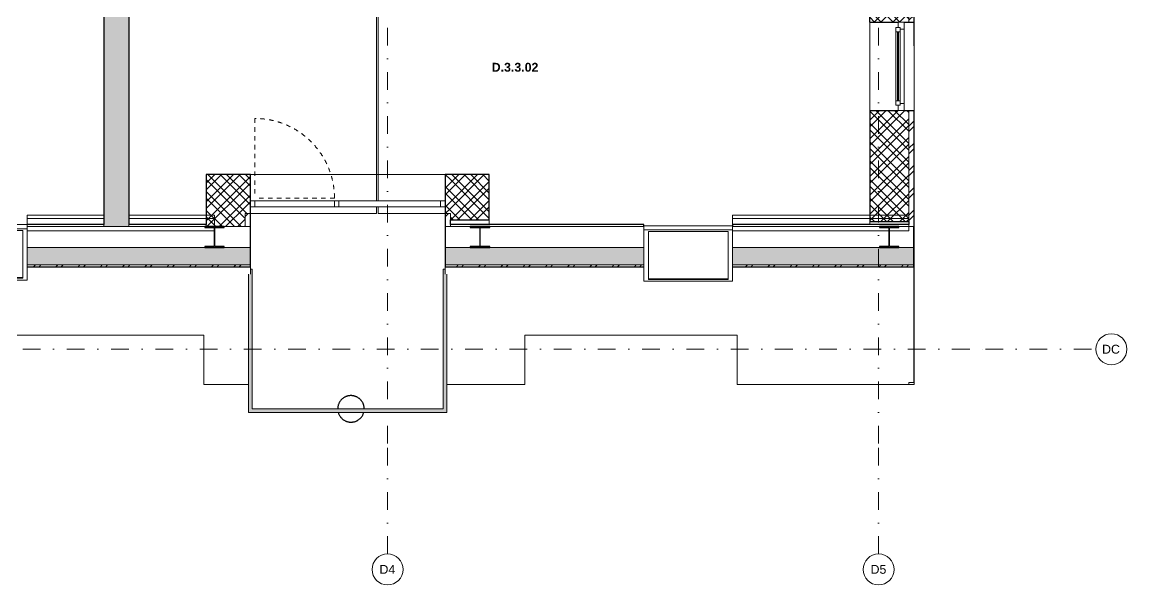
# Model space of a CAD drawing. Header units: millimetres. Extents: x -8379 to 24704, y 54514 to 72403.
# Drawn here: x 12218 to 24704, y 54514 to 60880 of the extents above; entities that cross this region are included whole.
import ezdxf

# ---------------------------------------------------------------- set-up
doc = ezdxf.new("R2010")
doc.units = ezdxf.units.MM
doc.linetypes.add('HA_Dash_2mm-S1mm', pattern=[100, 50, -50])
doc.linetypes.add('HA_DashDot_10mm-S3mm', pattern=[500, 200, -150, 0, -150])
for name, color, linetype, lineweight in [('-UNDERLAY_A-GLAZ-CWMG-OTLN', 252, 'Continuous', 5), ('-UNDERLAY_A-ROOF-____-OTLN', 252, 'Continuous', 9), ('-UNDERLAY_S-BEAM-____-OTLN', 252, 'Continuous', 9), ('A-AREA-____-IDEN', 252, 'Continuous', 9), ('A-DOOR-____-OTLN', 252, 'Continuous', 9), ('A-FLOR-____-OTLN', 252, 'Continuous', 9), ('A-FLOR-HRAL-OTLN', 252, 'Continuous', 9), ('A-GENM-____-OTLN', 252, 'Continuous', 9), ('A-GLAZ-____-MCUT', 252, 'Continuous', 5), ('A-GLAZ-____-OTLN', 252, 'Continuous', 5), ('A-GLAZ-CURT-MCUT', 252, 'Continuous', 5), ('A-GLAZ-CURT-OTLN', 252, 'Continuous', 5), ('A-GLAZ-CWMG-MCUT', 252, 'Continuous', 5), ('A-GLAZ-CWMG-OTLN', 252, 'Continuous', 5), ('A-ROOF-____-MCUT', 252, 'Continuous', 25), ('A-ROOF-____-OTLN', 252, 'Continuous', 9), ('A-ROOF-____-PATT', 252, 'Continuous', 25), ('A-WALL-____-MCUT', 252, 'Continuous', 9), ('A-WALL-____-OTLN', 252, 'Continuous', 9), ('A-WALL-____-PATT', 252, 'Continuous', 25), ('I-WALL-____-MCUT', 252, 'Continuous', 25), ('I-WALL-____-OTLN', 252, 'Continuous', 9), ('S-COLS-____-MCUT', 252, 'Continuous', 25), ('S-GRID-____-IDEN', 252, 'Continuous', 9), ('S-GRID-____-OTLN', 252, 'Continuous', 5)]:
    doc.layers.add(name, color=color, linetype=linetype, lineweight=lineweight)
doc.styles.add('Arial', font='arial.ttf', dxfattribs={"height": 100})
doc.styles.add('Arial_B', font='arialbd.ttf', dxfattribs={"height": 100})
pattern_1 = [(45, (0, 0), (-106.06602, 106.06602), []), (45, (75, 0), (-106.06602, 106.06602), []), (315, (0, 0), (106.06602, 106.06602), []), (315, (75, 0), (106.06602, 106.06602), [])]
pattern_2 = [(45, (0, 0), (-125.7236, 125.7236), []), (45, (0, 190.5), (-125.7236, 125.7236), [])]

# ---------------------------------------------------------------- blocks, each defined once
blk = doc.blocks.new('Obdélníková příčel - 50x70mm EXT-1479458-UDL_3NP-D')
at = {"layer": '-UNDERLAY_A-GLAZ-CWMG-OTLN'}
for p, q in [((-467, 58860), (-467, 58790)), ((433, 58860), (-467, 58860)), ((433, 58790), (433, 58860)), ((433, 58790), (-467, 58790))]:
    blk.add_line(p, q, dxfattribs=at)
blk = doc.blocks.new('HA_SFR_Wood_Rectangle - 100x150 JAKL-1507504-UDL_3NP-D')
at = {"layer": '-UNDERLAY_S-BEAM-____-OTLN'}
for p, q in [((12276, 58696), (12276, 58657)), ((13143, 58696), (12276, 58696)), ((14393, 58696), (13423, 58696)), ((14393, 58657), (14393, 58696)), ((12276, 58657), (12276, 58519)), ((13143, 58657), (12276, 58657)), ((14393, 58657), (13423, 58657)), ((14393, 58519), (14393, 58657)), ((12276, 58519), (14393, 58519))]:
    blk.add_line(p, q, dxfattribs=at)
blk = doc.blocks.new('HA_SFR_Wood_Rectangle - 100x150 JAKL-1507545-UDL_3NP-D')
at = {"layer": '-UNDERLAY_S-BEAM-____-OTLN'}
for p, q in [((20246, 58696), (20246, 58657)), ((22238, 58696), (20246, 58696)), ((22238, 58657), (22238, 58696)), ((20246, 58657), (20246, 58519)), ((22238, 58657), (20246, 58657)), ((22238, 58519), (22238, 58657)), ((20246, 58519), (22238, 58519))]:
    blk.add_line(p, q, dxfattribs=at)
blk = doc.blocks.new('HA_WD_SinglePanel - 1000x1500-1388170-UDL_3NP-D')
at = {"layer": 'A-GLAZ-____-MCUT'}
for p, q in [((-500, 170), (-500, 100)), ((-420, 170), (-500, 170)), ((-440, 75), (-440, 125)), ((-440, 125), (-390, 125)), ((-420, 125), (-420, 170)), ((-390, 125), (-390, 75)), ((390, 75), (390, 125)), ((390, 125), (440, 125)), ((500, 170), (420, 170)), ((420, 170), (420, 125)), ((440, 125), (440, 75)), ((500, 100), (500, 170)), ((-500, 100), (-440, 100)), ((-390, 75), (-440, 75)), ((390, 105), (-390, 105)), ((390, 95), (-390, 95)), ((440, 75), (390, 75)), ((440, 100), (500, 100))]:
    blk.add_line(p, q, dxfattribs=at)
at = {"layer": 'A-GLAZ-____-OTLN'}
for p, q in [((440, 125), (-440, 125)), ((-440, 75), (-440, 125)), ((420, 170), (-420, 170)), ((390, 125), (-390, 125)), ((440, 125), (440, 75)), ((-440, 75), (440, 75)), ((390, 75), (-390, 75))]:
    blk.add_line(p, q, dxfattribs=at)
blk = doc.blocks.new('HA_WD_Roof_Generic _1_ - 1000x1500-1423050-UDL_3NP-D')
at = {"layer": 'A-GLAZ-____-OTLN'}
for p, q in [((-3896, 58529), (-3896, 58576)), ((-2896, 58576), (-3896, 58576)), ((-2896, 58529), (-2896, 58576)), ((-3896, 57948), (-3896, 58529)), ((-3896, 58529), (-2896, 58529)), ((-2946, 58510), (-3846, 58510)), ((-3846, 58510), (-3846, 57968)), ((-2946, 57968), (-2946, 58510)), ((-2896, 58529), (-2896, 57948)), ((-3896, 57948), (-2896, 57948)), ((-3846, 57977), (-2946, 57977)), ((-2946, 57968), (-3846, 57968))]:
    blk.add_line(p, q, dxfattribs=at)
blk = doc.blocks.new('Top Rail Type - Top Rail_Internal_-1449002-UDL_3NP-D')
at = {"layer": 'A-FLOR-HRAL-OTLN'}
for points in [[(14778, 56465), (14818, 56505), (14818, 58087), (14798, 58087), (14798, 58028), (14778, 58028)], [(17018, 56465), (17018, 58028), (16998, 58028), (16998, 58087), (16978, 58087), (16978, 56505)], [(14778, 56465), (17018, 56465), (16978, 56505), (14818, 56505)]]:
    blk.add_hatch(color=256, dxfattribs=at).paths.add_polyline_path(points)
for p, q in [((14798, 58087), (14818, 58087)), ((14818, 58087), (14818, 56505)), ((16978, 58087), (16998, 58087)), ((16978, 56505), (16978, 58087)), ((14778, 56465), (14778, 58028)), ((17018, 58028), (17018, 56465)), ((17018, 56465), (14778, 56465)), ((14818, 56505), (16978, 56505))]:
    blk.add_line(p, q, dxfattribs=at)
blk = doc.blocks.new('Top Rail Type - Top Rail_Internal_-V9-UDL_3NP-D')
at = {"layer": 'A-FLOR-HRAL-OTLN'}
for p, q in [((14818, 58087), (14798, 58087)), ((14818, 58087), (14818, 56505)), ((16978, 58087), (16998, 58087)), ((16978, 56505), (16978, 58087)), ((14778, 58028), (14778, 56465)), ((17018, 56465), (17018, 58028)), ((14778, 56465), (17018, 56465)), ((14818, 56505), (16978, 56505))]:
    blk.add_line(p, q, dxfattribs=at)
blk = doc.blocks.new('Systémový panel - Sklo-1479462-UDL_3NP-D')
at = {"layer": 'A-GLAZ-CURT-MCUT'}
for p, q in [((575, 70), (-575, 70)), ((-575, 70), (-575, 0)), ((-575, 0), (575, 0)), ((575, 0), (575, 70))]:
    blk.add_line(p, q, dxfattribs=at)
blk = doc.blocks.new('Obdélníková příčel - 50x70mm EXT-1479396-UDL_3NP-D')
at = {"layer": 'A-GLAZ-CWMG-MCUT'}
for p, q in [((-50, 0), (0, 0)), ((-50, -70), (-50, 0)), ((0, 0), (0, -70)), ((0, -70), (-50, -70))]:
    blk.add_line(p, q, dxfattribs=at)
blk = doc.blocks.new('Obdélníková příčel - 50x70mm EXT-1479397-UDL_3NP-D')
at = {"layer": 'A-GLAZ-CWMG-MCUT'}
for p, q in [((0, 0), (-50, 0)), ((-50, 0), (-50, -70)), ((0, -70), (0, 0)), ((-50, -70), (0, -70))]:
    blk.add_line(p, q, dxfattribs=at)
blk = doc.blocks.new('ABMV_CW_Single_Swing_Generic - Ex_Glass_SKLOPNE-1529247-UDL_3NP-D')
at = {"layer": 'A-DOOR-____-OTLN', "linetype": 'HA_Dash_2mm-S1mm', "lineweight": 5}
for p in [(-450, -30), (450, -930)]:
    blk.add_line(p, (450, -30), dxfattribs=at)
blk.add_arc((450, -30), 900, 180, 270, dxfattribs=at)
blk = doc.blocks.new('Obdélníková příčel - 50x70mm EXT-1479461-UDL_3NP-D')
at = {"layer": 'A-GLAZ-CWMG-OTLN'}
for p, q in [((-467, 58860), (433, 58860)), ((-467, 58790), (433, 58790))]:
    blk.add_line(p, q, dxfattribs=at)
blk = doc.blocks.new('Obdélníková příčel - 50x70mm EXT-1479394-UDL_3NP-D')
at = {"layer": 'A-GLAZ-CWMG-MCUT'}
for p, q in [((-25, 0), (25, 0)), ((-25, -70), (-25, 0)), ((25, 0), (25, -70)), ((25, -70), (-25, -70))]:
    blk.add_line(p, q, dxfattribs=at)
blk = doc.blocks.new('HA_GM_ProductsPlaceholder - LP30 - Venkovní balkonové zábradlí-1609837-UDL_3NP-D')
at = {"layer": 'A-GENM-____-OTLN', "lineweight": 25, "flags": 128}
for points in [[(150, 0), (150, 6), (150, 12), (149, 18), (148, 24), (147, 30), (146, 36), (144, 41), (142, 47), (140, 53), (138, 58), (136, 64), (133, 69), (130, 75), (127, 80), (124, 85), (120, 90), (117, 94), (113, 99), (109, 103), (105, 108), (100, 112), (96, 116), (91, 119), (86, 123), (81, 126), (76, 129), (71, 132), (65, 135), (60, 138), (54, 140), (49, 142), (43, 144), (37, 145), (31, 147), (25, 148), (20, 149), (14, 149), (8, 150), (2, 150), (-4, 150), (-10, 150), (-16, 149), (-22, 148), (-28, 147), (-34, 146), (-40, 145), (-46, 143), (-51, 141), (-57, 139), (-62, 136), (-68, 134), (-73, 131), (-78, 128), (-83, 125), (-88, 121), (-93, 118), (-98, 114), (-102, 110), (-106, 106), (-111, 101), (-115, 97), (-118, 92), (-122, 87), (-125, 82), (-129, 77), (-132, 72), (-134, 67), (-137, 61), (-139, 56), (-141, 50), (-143, 45), (-145, 39), (-146, 33), (-148, 27), (-148, 21), (-149, 15), (-150, 9), (-150, 3), (-150, 0)], [(-145, -40), (-144, -41), (-142, -47), (-140, -53), (-138, -58), (-136, -64), (-133, -69), (-130, -75), (-127, -80), (-124, -85), (-120, -90), (-117, -94), (-113, -99), (-109, -103), (-105, -108), (-100, -112), (-96, -116), (-91, -119), (-86, -123), (-81, -126), (-76, -129), (-71, -132), (-65, -135), (-60, -138), (-54, -140), (-49, -142), (-43, -144), (-37, -145), (-31, -147), (-25, -148), (-20, -149), (-14, -149), (-8, -150), (-2, -150), (4, -150), (10, -150), (16, -149), (22, -148), (28, -147), (34, -146), (40, -145), (46, -143), (51, -141), (57, -139), (62, -136), (68, -134), (73, -131), (78, -128), (83, -125), (88, -121), (93, -118), (98, -114), (102, -110), (106, -106), (111, -101), (115, -97), (118, -92), (122, -87), (125, -82), (129, -77), (132, -72), (134, -67), (137, -61), (139, -56), (141, -50), (143, -45), (145, -40)]]:
    blk.add_lwpolyline(points, dxfattribs=at)
blk = doc.blocks.new('Grid - Radius 3_5mm-353793-UDL_3NP-D')
at = {"layer": 'S-GRID-____-IDEN'}
blk.add_circle((0, 0), 3.5, dxfattribs=at)

msp = doc.modelspace()

# ---------------------------------------------------------------- hatches: boundary and pattern name
at = {"layer": 'A-ROOF-____-PATT', "lineweight": 5}
h = msp.add_hatch(dxfattribs=at)
h.set_pattern_fill('FP_3', color=256, style=0, pattern_type=2)
h.set_pattern_definition([(0, (0, 0), (58.594, 33.829), [39.062, -78.125]), (120, (0, 0), (-58.593773, 33.829393), [39.063, -78.125]), (60, (0, 0), (0.000227, 67.658393), [0, -78.125, 39.063, 0])])
h.paths.add_polyline_path([(-5485, 58133), (-3896, 58133), (-3896, 58329), (-5833, 58329), (-5833, 58133)])
h.paths.add_polyline_path([(-2896, 58133), (-517, 58133), (-517, 58329), (-2896, 58329)])
h.paths.add_polyline_path([(1683, 58133), (3892, 58133), (3892, 58329), (1683, 58329)])
h.paths.add_polyline_path([(5892, 58133), (7143, 58133), (7143, 58329), (5892, 58329)])
h.paths.add_polyline_path([(9343, 58133), (11276, 58133), (11276, 58329), (9343, 58329)])
h.paths.add_polyline_path([(19246, 58133), (19246, 58329), (16998, 58329), (16998, 58133), (18088, 58133)])
h.paths.add_polyline_path([(13125, 58133), (14798, 58133), (14798, 58329), (12276, 58329), (12276, 58133)])
h.paths.add_polyline_path([(20246, 58133), (22297, 58133), (22297, 58329), (20246, 58329)])
h = msp.add_hatch(dxfattribs=at)
h.set_pattern_fill('FP_2', color=256, style=0, pattern_type=2)
h.set_pattern_definition(pattern_2)
h.paths.add_polyline_path([(-522, 58112), (-517, 58112), (-517, 58133), (-2896, 58133), (-2896, 58112), (-1142, 58112)])
h.paths.add_polyline_path([(-5833, 58112), (-3896, 58112), (-3896, 58133), (-5833, 58133)])
h.paths.add_polyline_path([(1683, 58112), (3892, 58112), (3892, 58133), (1683, 58133)])
h.paths.add_polyline_path([(9343, 58112), (11276, 58112), (11276, 58133), (9343, 58133)])
h.paths.add_polyline_path([(7143, 58112), (7143, 58133), (5892, 58133), (5892, 58112), (6922, 58112)])
h.paths.add_polyline_path([(12276, 58112), (14798, 58112), (14798, 58133), (12276, 58133)])
h.paths.add_polyline_path([(19246, 58112), (19246, 58133), (16998, 58133), (16998, 58112), (18088, 58112)])
h.paths.add_polyline_path([(22297, 58112), (22297, 58133), (20246, 58133), (20246, 58112), (21810, 58112)])
at = {"layer": 'A-WALL-____-PATT', "lineweight": 5}
h = msp.add_hatch(dxfattribs=at)
h.set_pattern_fill('FP_2', color=256, style=0, pattern_type=2)
h.set_pattern_definition(pattern_2)
h.paths.add_polyline_path([(22238, 58567), (22297, 58567), (22297, 58568), (22298, 58568), (22298, 59880), (22238, 59880), (22238, 58592)])
h.paths.add_polyline_path([(22298, 60880), (22298, 63735), (22238, 63735), (22238, 60880)])
h.paths.add_polyline_path([(22238, 64360), (22298, 64360), (22298, 65880), (22238, 65880), (22238, 64800)])
h.paths.add_polyline_path([(22298, 66880), (22298, 69170), (22238, 69170), (22238, 66880)])
h = msp.add_hatch(dxfattribs=at)
h.set_pattern_fill('FP_4', color=256, style=0, pattern_type=2)
h.set_pattern_definition(pattern_1)
h.paths.add_polyline_path([(21810, 58623), (22238, 58623), (22238, 59880), (21798, 59880), (21798, 58623)])
h.paths.add_polyline_path([(21798, 60880), (22238, 60880), (22238, 63735), (21798, 63735), (21798, 61648)])
h.paths.add_polyline_path([(22143, 64360), (22238, 64360), (22238, 65880), (21798, 65880), (21798, 64360), (22118, 64360)])
h.paths.add_polyline_path([(22118, 66880), (22238, 66880), (22238, 68750), (21798, 68750), (21798, 66880)])
at = {"layer": 'A-WALL-____-PATT'}
msp.add_hatch(color=256, dxfattribs=at).paths.add_polyline_path([(13143, 58567), (13423, 58567), (13423, 63905), (13143, 63905), (13143, 58592)])
at = {"layer": 'A-WALL-____-PATT', "lineweight": 5}
h = msp.add_hatch(dxfattribs=at)
h.set_pattern_fill('FP_4', color=256, style=0, pattern_type=2)
h.set_pattern_definition(pattern_1)
h.paths.add_polyline_path([(14298, 58567), (14738, 58567), (14738, 59155), (14298, 59155), (14298, 58592)])
h = msp.add_hatch(dxfattribs=at)
h.set_pattern_fill('FP_4', color=256, style=0, pattern_type=2)
h.set_pattern_definition(pattern_1)
h.paths.add_polyline_path([(17058, 58715), (17058, 59155), (16998, 59155), (16998, 58715)])
h.paths.add_polyline_path([(14798, 58715), (14798, 59155), (14738, 59155), (14738, 58715)])
h = msp.add_hatch(dxfattribs=at)
h.set_pattern_fill('FP_4', color=256, style=0, pattern_type=2)
h.set_pattern_definition(pattern_1)
h.paths.add_polyline_path([(17498, 58642), (17498, 59155), (17058, 59155), (17058, 58642)])
h = msp.add_hatch(dxfattribs=at)
h.set_pattern_fill('FP_2', color=256, style=0, pattern_type=2)
h.set_pattern_definition(pattern_2)
h.paths.add_polyline_path([(14798, 58655), (14798, 58715), (14738, 58715), (14738, 58655)])
h = msp.add_hatch(dxfattribs=at)
h.set_pattern_fill('FP_2', color=256, style=0, pattern_type=2)
h.set_pattern_definition(pattern_2)
h.paths.add_polyline_path([(17058, 58567), (17058, 58715), (16998, 58715), (16998, 58567)])

# ---------------------------------------------------------------- linework, layer by layer
at = {"layer": '-UNDERLAY_A-ROOF-____-OTLN'}
msp.add_line((22297, 60611), (22297, 69230), dxfattribs=at)
at = {"layer": 'A-FLOR-____-OTLN'}
for p, q in [((16223, 58860), (16223, 62135)), ((16243, 62135), (16243, 58860)), ((16998, 59155), (14798, 59155)), ((17498, 58592), (17498, 59155)), ((14798, 58715), (16223, 58715)), ((16223, 58715), (16223, 58790)), ((16243, 58790), (16243, 58715)), ((16243, 58715), (16998, 58715))]:
    msp.add_line(p, q, dxfattribs=at)
at = {"layer": 'A-ROOF-____-MCUT'}
for p, q in [((13143, 58592), (12276, 58592)), ((12276, 58592), (12276, 58589)), ((14298, 58592), (13423, 58592)), ((14798, 58112), (14798, 58567)), ((16998, 58567), (16998, 58112)), ((19246, 58592), (17058, 58592)), ((19246, 58576), (19246, 58592)), ((22238, 58592), (20246, 58592)), ((20246, 58592), (20246, 58576)), ((22297, 58112), (22297, 58567)), ((12276, 58112), (14798, 58112)), ((16998, 58112), (19246, 58112)), ((20246, 58112), (22297, 58112))]:
    msp.add_line(p, q, dxfattribs=at)
at = {"layer": 'A-ROOF-____-MCUT', "lineweight": 9}
for p, q in [((14798, 58567), (12276, 58567)), ((19246, 58567), (16998, 58567)), ((22297, 58567), (20246, 58567)), ((14798, 58329), (12276, 58329)), ((19246, 58329), (16998, 58329)), ((22297, 58329), (20246, 58329)), ((14798, 58133), (12276, 58133)), ((19246, 58133), (16998, 58133)), ((22297, 58133), (20246, 58133))]:
    msp.add_line(p, q, dxfattribs=at)
at = {"layer": 'A-ROOF-____-OTLN'}
for p, q in [((12276, 58112), (12276, 57962)), ((14798, 58028), (14798, 58112)), ((16998, 58112), (16998, 58028)), ((19246, 57948), (19246, 58112)), ((20246, 58112), (20246, 57948)), ((22297, 58112), (22297, 56802)), ((12276, 57962), (11276, 57962)), ((20246, 57948), (19246, 57948)), ((9998, 57340), (14273, 57340)), ((14273, 57340), (14273, 56780)), ((17898, 56780), (17898, 57340)), ((17898, 57340), (20298, 57340)), ((20298, 57340), (20298, 56780)), ((14778, 56780), (14273, 56780)), ((17898, 56780), (17018, 56780)), ((22238, 56780), (20298, 56780))]:
    msp.add_line(p, q, dxfattribs=at)
at = {"layer": 'A-WALL-____-MCUT'}
for p, q in [((22238, 60880), (22238, 63735)), ((22238, 58623), (22238, 59880)), ((14738, 58715), (14798, 58715)), ((14738, 58715), (14738, 58567)), ((17058, 58715), (16998, 58715)), ((17058, 58715), (17058, 58642)), ((13143, 58567), (13143, 58592)), ((13423, 58567), (13423, 58592)), ((14298, 58592), (14298, 58567)), ((17058, 58567), (17058, 58592)), ((22238, 58592), (22238, 58567))]:
    msp.add_line(p, q, dxfattribs=at)
at = {"layer": 'A-WALL-____-MCUT', "lineweight": 25}
for p, q in [((21798, 60880), (21798, 62750)), ((21798, 60880), (22118, 60880)), ((22188, 60880), (22238, 60880)), ((21798, 59880), (21798, 58623)), ((21798, 59880), (22118, 59880)), ((22188, 59880), (22238, 59880)), ((14298, 59155), (14298, 58592)), ((14798, 59155), (14298, 59155)), ((14798, 58715), (14798, 59155)), ((17498, 59155), (16998, 59155)), ((16998, 59155), (16998, 58715)), ((17498, 58642), (17498, 59155)), ((14798, 58567), (14798, 58592)), ((16998, 58592), (16998, 58567)), ((17058, 58642), (17498, 58642)), ((21798, 58623), (22238, 58623)), ((22297, 58567), (22297, 58568))]:
    msp.add_line(p, q, dxfattribs=at)
at = {"layer": 'A-WALL-____-OTLN'}
for p, q in [((21798, 59880), (21798, 60880)), ((17498, 58642), (17498, 58592)), ((21798, 58592), (21798, 58623))]:
    msp.add_line(p, q, dxfattribs=at)
at = {"layer": 'I-WALL-____-MCUT'}
for p, q in [((13143, 63905), (13143, 58592)), ((22298, 60880), (22298, 63735)), ((13423, 62135), (13423, 58592)), ((22238, 60880), (22298, 60880)), ((22238, 59880), (22298, 59880)), ((22298, 58568), (22298, 59880)), ((14798, 58592), (14798, 58715)), ((16998, 58715), (16998, 58592)), ((17058, 58592), (17058, 58642)), ((22238, 58623), (22238, 58592)), ((22298, 58568), (22297, 58568))]:
    msp.add_line(p, q, dxfattribs=at)
at = {"layer": 'I-WALL-____-OTLN'}
for p, q in [((22298, 60880), (22298, 59880)), ((22298, 58568), (22298, 56780)), ((22298, 57245), (22297, 57245)), ((22238, 56780), (22238, 56802)), ((22297, 56802), (22238, 56802)), ((22298, 56780), (22238, 56780))]:
    msp.add_line(p, q, dxfattribs=at)
at = {"layer": 'S-COLS-____-MCUT'}
for p, q in [((14503, 58567), (14283, 58567)), ((14283, 58567), (14283, 58555)), ((14503, 58555), (14503, 58567)), ((17503, 58567), (17283, 58567)), ((17283, 58567), (17283, 58555)), ((17503, 58555), (17503, 58567)), ((22128, 58567), (21908, 58567)), ((21908, 58567), (21908, 58555)), ((22128, 58555), (22128, 58567)), ((14283, 58555), (14390, 58555)), ((14390, 58555), (14390, 58341)), ((14396, 58341), (14396, 58555)), ((14396, 58555), (14503, 58555)), ((17283, 58555), (17390, 58555)), ((17390, 58555), (17390, 58341)), ((17396, 58341), (17396, 58555)), ((17396, 58555), (17503, 58555)), ((21908, 58555), (22015, 58555)), ((22015, 58555), (22015, 58341)), ((22021, 58341), (22021, 58555)), ((22021, 58555), (22128, 58555)), ((14283, 58341), (14283, 58329)), ((14390, 58341), (14283, 58341)), ((14283, 58329), (14503, 58329)), ((14503, 58341), (14396, 58341)), ((14503, 58329), (14503, 58341)), ((17283, 58341), (17283, 58329)), ((17390, 58341), (17283, 58341)), ((17283, 58329), (17503, 58329)), ((17503, 58341), (17396, 58341)), ((17503, 58329), (17503, 58341)), ((21908, 58341), (21908, 58329)), ((22015, 58341), (21908, 58341)), ((21908, 58329), (22128, 58329)), ((22128, 58341), (22021, 58341)), ((22128, 58329), (22128, 58341))]:
    msp.add_line(p, q, dxfattribs=at)
at = {"layer": 'S-GRID-____-OTLN', "linetype": 'HA_DashDot_10mm-S3mm', "lineweight": 9}
for p, q in [((16348, 56114), (16348, 70803)), ((21898, 56114), (21898, 70803)), ((-6779, 57180), (23104, 57180)), ((23104, 57180), (24354, 57180)), ((16348, 54864), (16348, 56114)), ((21898, 54864), (21898, 56114))]:
    msp.add_line(p, q, dxfattribs=at)

# ---------------------------------------------------------------- block references
at = {"layer": '-UNDERLAY_A-GLAZ-CWMG-OTLN'}
msp.add_blockref('Obdélníková příčel - 50x70mm EXT-1479458-UDL_3NP-D', (15315, 0), dxfattribs=at)
at = {"layer": '-UNDERLAY_S-BEAM-____-OTLN'}
for name in ['HA_SFR_Wood_Rectangle - 100x150 JAKL-1507504-UDL_3NP-D', 'HA_SFR_Wood_Rectangle - 100x150 JAKL-1507545-UDL_3NP-D']:
    msp.add_blockref(name, (0, 0), dxfattribs=at)
at = {"layer": 'A-DOOR-____-OTLN', "rotation": 180}
msp.add_blockref('ABMV_CW_Single_Swing_Generic - Ex_Glass_SKLOPNE-1529247-UDL_3NP-D', (15298, 58860), dxfattribs=at)
at = {"layer": 'A-FLOR-HRAL-OTLN'}
for name in ['Top Rail Type - Top Rail_Internal_-1449002-UDL_3NP-D', 'Top Rail Type - Top Rail_Internal_-V9-UDL_3NP-D']:
    msp.add_blockref(name, (0, 0), dxfattribs=at)
at = {"layer": 'A-GENM-____-OTLN'}
msp.add_blockref('HA_GM_ProductsPlaceholder - LP30 - Venkovní balkonové zábradlí-1609837-UDL_3NP-D', (15935, 56505), dxfattribs=at)
at = {"layer": 'A-GLAZ-____-OTLN', "rotation": 270}
msp.add_blockref('HA_WD_SinglePanel - 1000x1500-1388170-UDL_3NP-D', (22018, 60380), dxfattribs=at)
at = {"layer": 'A-GLAZ-____-OTLN'}
for p in [(15172, 14), (23142, 0)]:
    msp.add_blockref('HA_WD_Roof_Generic _1_ - 1000x1500-1423050-UDL_3NP-D', p, dxfattribs=at)
at = {"layer": 'A-GLAZ-CURT-OTLN', "rotation": 180}
msp.add_blockref('Systémový panel - Sklo-1479462-UDL_3NP-D', (16373, 58860), dxfattribs=at)
at = {"layer": 'A-GLAZ-CWMG-OTLN', "extrusion": (0, 0, -1)}
for name, p in [('Obdélníková příčel - 50x70mm EXT-1479396-UDL_3NP-D', (-14798, 58860)), ('Obdélníková příčel - 50x70mm EXT-1479394-UDL_3NP-D', (-15773, 58860))]:
    msp.add_blockref(name, p, dxfattribs=at)
at = {"layer": 'A-GLAZ-CWMG-OTLN'}
for name, p in [('Obdélníková příčel - 50x70mm EXT-1479461-UDL_3NP-D', (15315, 0)), ('Obdélníková příčel - 50x70mm EXT-1479397-UDL_3NP-D', (16998, 58860))]:
    msp.add_blockref(name, p, dxfattribs=at)
at = {"layer": 'S-GRID-____-IDEN', "xscale": 49.99999999999998, "yscale": 49.99999999999998, "zscale": 49.99999999999998, "rotation": 269.9999999999996}
msp.add_blockref('Grid - Radius 3_5mm-353793-UDL_3NP-D', (24529, 57180), dxfattribs=at)
at = {"layer": 'S-GRID-____-IDEN', "xscale": 49.99999999999998, "yscale": 49.99999999999998, "zscale": 49.99999999999998}
for p in [(16348, 54689), (21898, 54689)]:
    msp.add_blockref('Grid - Radius 3_5mm-353793-UDL_3NP-D', p, dxfattribs=at)

# ---------------------------------------------------------------- texts
at = {"layer": 'A-AREA-____-IDEN', "lineweight": 5, "insert": (17525, 60419), "char_height": 100, "width": 653.38, "attachment_point": 1, "style": 'Arial_B'}
msp.add_mtext('D.3.3.02', dxfattribs=at)
at = {"layer": 'S-GRID-____-IDEN', "lineweight": 5, "char_height": 100, "attachment_point": 1, "style": 'Arial'}
for s, insert, width in [('DC', (24423, 57230), 248.52), ('D4', (16257, 54740), 220.46), ('D5', (21807, 54740), 220.46)]:
    msp.add_mtext(s, dxfattribs=dict(at, insert=insert, width=width))

doc.saveas('drawing.dxf')
